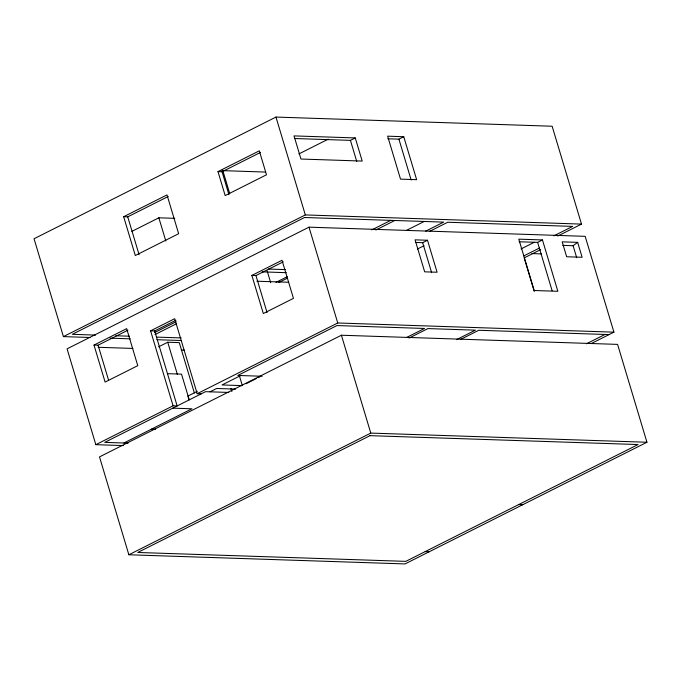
<?xml version="1.0" encoding="UTF-8"?>
<svg xmlns="http://www.w3.org/2000/svg" width="681" height="681" viewBox="0 0 681 681"><rect width="100%" height="100%" fill="white"/><g stroke="black" fill="none" stroke-linecap="round" stroke-linejoin="round"><path stroke-width="1.02" d="M562.787 245.373L573.104 245.713L577.667 242.359L582.136 257.273L566.66 256.754L562.183 241.849L577.667 242.359M557.782 236.026L581.497 224.1L552.138 126.232L275.967 117.072L34.05 238.75L63.41 336.61L89.969 337.495M123.661 216.711L167.007 194.911L178.643 233.711L135.306 255.511L123.661 216.711L127.73 216.847L168.25 196.469M217.988 171.621L259.308 150.833L266.501 174.787L225.173 195.575L217.988 171.621L222.057 171.757L260.568 152.382M131.833 231.404L158.852 217.809L174.787 218.337M298.899 153.923L328.242 139.162M294.464 138.507L350.426 140.371L355.261 137.937L362.198 161.065L300.959 159.031L294.022 135.902L355.261 137.937M387.838 138.788L398.913 139.154L403.756 136.719L416.636 179.665L400.522 179.129L387.634 136.183L403.756 136.719M63.41 336.61L305.326 214.932L581.497 224.1M591.185 343.59L613.922 332.158L585.166 236.333L308.995 227.165L67.078 348.842L95.834 444.667L123.448 445.587M94.004 345.071L126.666 328.642L137.766 365.663L105.112 382.084L94.004 345.071L98.073 345.199L127.934 330.183M251.876 275.422L282.019 260.27L293.451 298.372L263.309 313.524L251.876 275.422L255.954 275.558L283.262 261.827M150.595 330.821L154.664 330.957L177.162 405.944L173.093 405.808L150.595 330.821L174.685 318.699L197.184 393.695L201.253 393.831M154.664 330.957L175.97 320.232M154.672 332.549L176.098 321.772M154.996 334.567L176.319 323.841M371.8 229.889L390.732 220.363M375.903 229.999L394.81 220.499M275.975 282.36L287.203 276.707M278.861 282.453L287.28 278.223M158.596 346.833L167.73 342.237L179.273 342.62L194.4 393.056M406.361 230.442L424.195 221.47M425.71 231.148L443.663 222.117L304.56 217.503L72.322 334.311L95.57 335.086M429.822 231.259L447.732 222.253L572.661 226.398L553.806 235.881M415.41 242.453L422.663 242.691L427.498 240.257L437.091 272.238L424.672 271.83L415.07 239.848L427.498 240.257M417.419 249.033L424.025 245.713M197.32 391.32L187.896 396.061L188.79 399.032M95.834 444.667L173.093 405.808M197.184 393.695L337.742 322.99L613.922 332.158M240.733 375.546L222.032 384.952L242.342 385.625L239.32 375.537M210.02 391.822L216.669 388.476L235.652 389.106M123.891 443.008L191.923 408.787L172.77 408.157M341.411 335.231L99.503 456.9L128.862 554.768L405.033 563.928L646.95 442.25L617.59 344.39L341.411 335.231L370.779 433.09L646.95 442.25M246.088 383.743L256.371 378.568M258.244 377.632L260.108 376.695M521.067 248.923L534.262 242.291M519.101 241.764L537.624 242.376L542.459 239.942L557.867 291.298L534.202 290.506L518.794 239.159L542.459 239.942M523.791 255.911L539.429 248.046M540.74 249.569L524.183 257.903L534.262 291.494M406.574 337.487L424.51 328.463L336.976 325.561L237.797 375.452L262.228 376.261M409.051 338.065L427.906 328.582L475.406 330.157L456.542 339.64M460.892 339.274L478.794 330.268L609.078 334.592M128.862 554.768L370.779 433.09M586.435 343.794L605.009 334.456M221.963 170.616L265.53 172.063M531.895 253.587L541.395 253.902M268.323 269.046L285.33 269.608M262.134 271.864L286.284 272.672M256.848 281.21L288.718 282.266M115.642 335.75L129.381 336.201M156.724 337.112L181.172 337.921M110.152 338.159L130.326 338.832M156.885 339.708L181.316 340.526M98.132 347.284L132.931 348.434M181.308 350.043L184.457 350.145M167.415 373.665L181.529 374.133L189.25 399.875M228.825 392.443L205.534 391.677L104.738 442.369L128.096 443.144M151.412 429.166L155.583 429.302M518.692 504.578L522.77 504.715M425.157 551.627L429.226 551.763M573.104 245.713L576.696 257.707M537.624 242.376L552.121 290.71M398.913 139.154L411.196 180.099M422.663 242.691L431.652 272.681M350.426 140.371L356.759 161.482M275.967 117.072L305.326 214.932M308.995 227.165L337.742 322.99M267.156 270.902L270.706 282.734M255.954 275.558L267.08 312.656M222.738 170.318L229.701 193.523M222.057 171.757L228.944 194.715M230.944 388.502L231.855 391.541M158.852 217.809L165.815 241.014M167.73 342.237L177.418 374.516M127.73 216.847L139.077 254.651M98.073 345.199L108.585 380.219M370.013 435.661L137.775 552.47L405.799 561.365L638.037 444.548L370.013 435.661"/></g></svg>
